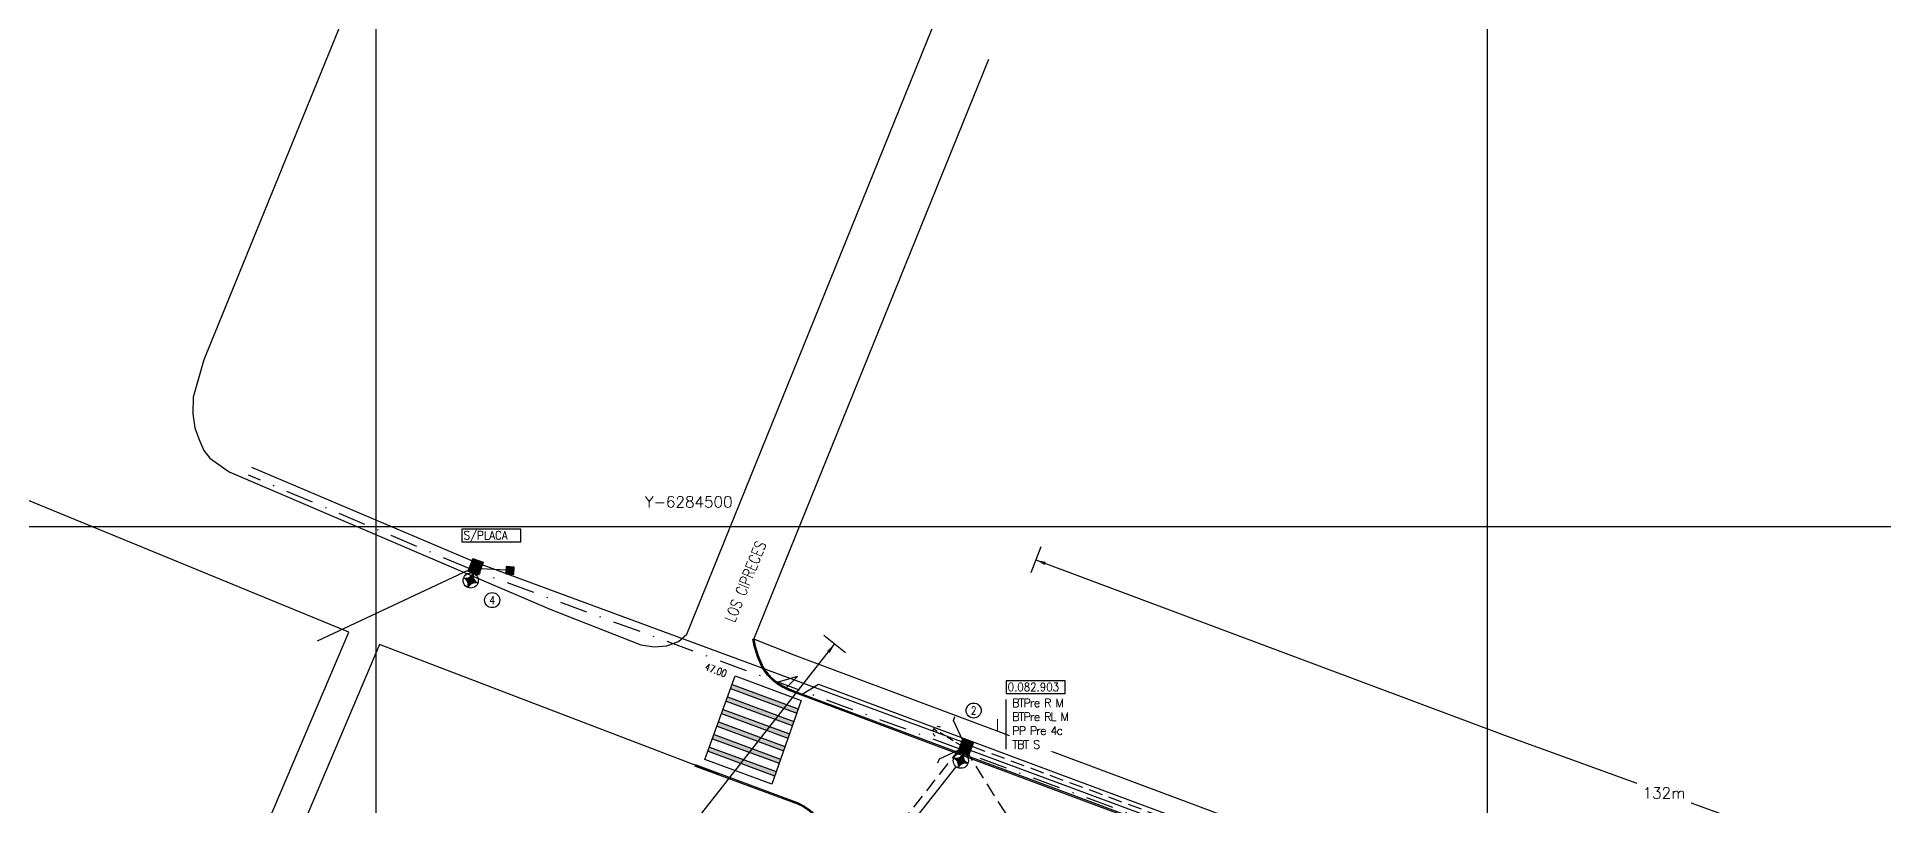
# Model space of a CAD drawing. Extents: x 0 to 346944, y 0 to 6285838.
# Drawn here: x 344069.5 to 344235.6, y 6284474.9 to 6284544.1 of the extents above; entities that cross this region are included whole.
import ezdxf
from ezdxf.enums import TextEntityAlignment as Align

# ---------------------------------------------------------------- set-up
doc = ezdxf.new("R2010")
doc.units = 0
doc.header["$LTSCALE"] = 5
for name, pattern in [('DASHDOTX2', [2, 1, -0.5, 0, -0.5]), ('DASHED', [0.75, 0.5, -0.25]), ('HIDDEN', [0.375, 0.25, -0.125])]:
    doc.linetypes.add(name, pattern=pattern)
for name, color, linetype in [('ACOM-P', 251, 'DASHED'), ('CALLES-URBANAS', 6, 'Continuous'), ('COTAS', 11, 'Continuous'), ('EQUIPOS_E', 240, 'Continuous'), ('ESTRUCTURAS', 42, 'Continuous'), ('ESTRUCTURAS_E', 42, 'Continuous'), ('ESTRUCTURAS_P', 42, 'Continuous'), ('GRILLA', 254, 'Continuous'), ('LBT_A_E', 100, 'Continuous'), ('LBT_A_P', 100, 'DASHED'), ('LMT_A_E', 10, 'DASHDOTX2'), ('Numero', 42, 'Continuous'), ('PLANTA', 6, 'Continuous'), ('POSTES_E', 41, 'Continuous'), ('RESALTO', 253, 'Continuous'), ('TEXTO', 2, 'Continuous'), ('TEXTO-BT_P', 151, 'Continuous'), ('VEREDA', 253, 'Continuous')]:
    doc.layers.add(name, color=color, linetype=linetype)
doc.styles.add('2mm', font='simplex.shx', dxfattribs={"width": 0.8, "height": 0.65})
doc.styles.add('ROMANS', font='romans.shx', dxfattribs={"height": 1})
doc.styles.add('ROMANT', font='romant.shx', dxfattribs={"height": 2})
doc.dimstyles.new('ACOMETIDA 500', dxfattribs={"dimtxt": 0.65, "dimasz": 1.8, "dimexe": 1.25, "dimexo": 0.625, "dimtad": 0, "dimdec": 0, "dimtxsty": '2mm', "dimblk": 'NONE', "dimcen": 2.5, "dimse1": 1, "dimse2": 1, "dimclrd": 256, "dimclrt": 2, "dimadec": 0, "dimazin": 0, "dimtfac": 1, "dimtdec": 0, "dimtmove": 0, "dimatfit": 3, "dimldrblk": 'NONE', "dimfxl": 1, "dimtfill": 1, "dimlwd": -1, "dimarcsym": 2})
doc.dimstyles.new('GRILLA Y 500', dxfattribs={"dimtxt": 0.5, "dimasz": 1.8, "dimexe": 1.25, "dimexo": 0.625, "dimtad": 0, "dimdec": 0, "dimtxsty": 'ROMANS', "dimblk": 'NONE', "dimcen": 2.5, "dimse1": 1, "dimse2": 1, "dimsd1": 1, "dimsd2": 1, "dimclrd": 256, "dimclrt": 256, "dimadec": 0, "dimazin": 0, "dimtfac": 1, "dimtdec": 0, "dimtmove": 0, "dimatfit": 3, "dimldrblk": 'NONE', "dimfxlon": 1, "dimtfill": 1, "dimlwd": -1, "dimarcsym": 2})
doc.dimstyles.new('VANO 500', dxfattribs={"dimtxt": 0.65, "dimasz": 1.8, "dimexe": 0, "dimexo": 8, "dimgap": 1.2, "dimtad": 0, "dimdec": 0, "dimzin": 0, "dimdsep": 46, "dimtxsty": '2mm', "dimblk": 'NONE', "dimcen": 0, "dimse1": 1, "dimse2": 1, "dimsd1": 1, "dimsd2": 1, "dimclrd": 7, "dimclrt": 2, "dimadec": 0, "dimazin": 0, "dimtfac": 1, "dimtdec": 0, "dimtofl": 0, "dimtmove": 0, "dimatfit": 3, "dimldrblk": 'NONE', "dimfxl": 1, "dimtfill": 1, "dimtolj": 1, "dimtzin": 0, "dimlwd": 25, "dimarcsym": 0})

# ---------------------------------------------------------------- blocks, each defined once
blk = doc.blocks.new('PLANTA')
at = {"layer": 'RESALTO'}
for points in [[(-28.96, 13.82), (-29.09, 13.44), (-23.14, 11.23), (-23, 11.61)], [(-28.55, 14.94), (-28.69, 14.57), (-22.74, 12.36), (-22.6, 12.74)], [(-29.37, 12.69), (-29.5, 12.31), (-23.53, 10.1), (-23.4, 10.48)], [(-30.18, 10.43), (-30.32, 10.05), (-24.33, 7.84), (-24.2, 8.21)], [(-29.77, 11.56), (-29.91, 11.18), (-23.93, 8.97), (-23.8, 9.35)], [(-30.59, 9.3), (-30.72, 8.92), (-24.73, 6.7), (-24.6, 7.08)]]:
    blk.add_hatch(color=256, dxfattribs=at).paths.add_polyline_path(points)
at = {"layer": 'CALLES-URBANAS'}
for points, elevation in [([(-23, 14.24, -0.080683), (-24.62, 15.07, -0.122606), (-25.93, 16.65, -0.065046), (-26.7, 19, -1.389967)], -0.44), ([(-22.97, 14.34, -0.080683), (-24.56, 15.15, -0.122606), (-25.84, 16.69, -0.065046), (-26.61, 19.02, -0.065046)], -0.44), ([(71.27, -17.81, -0.235614), (66.89, -18.09), (27.12, -4.52), (25.84, -4.01), (1.88, 4.91), (-10.82, 9.66), (-23.5, 14.43)], -0.44), ([(71.22, -17.72, -0.235806), (66.93, -18), (27.15, -4.43), (25.87, -3.92), (1.92, 5.01), (-10.78, 9.76), (-23.47, 14.52)], -0.36), ([(-22.66, 4.19, -0.365427), (-19.64, -2.26), (-27.41, -22.72), (-37.94, -50.37)], -1.36), ([(-22.62, 4.28, -0.365682), (-19.54, -2.29), (-27.32, -22.75), (-37.84, -50.4)], -1.36)]:
    blk.add_lwpolyline(points, format="xyb", dxfattribs=dict(at, elevation=elevation))
at = {"layer": 'CALLES-URBANAS', "elevation": -0.51}
for points in [[(-31.93, 7.61), (-22.66, 4.19)], [(-31.89, 7.71), (-22.62, 4.28)]]:
    blk.add_lwpolyline(points, dxfattribs=at)
at = {"layer": 'RESALTO'}
for p, q in [((-29.09, 13.44, -1.34), (-23.14, 11.23, -1.34)), ((-28.96, 13.82, -1.34), (-23, 11.61, -1.34)), ((-28.69, 14.57, -1.34), (-22.74, 12.36, -1.34)), ((-28.55, 14.94, -1.34), (-22.6, 12.74, -1.34)), ((-29.5, 12.31, -1.34), (-23.53, 10.1, -1.34)), ((-29.37, 12.69, -1.34), (-23.4, 10.48, -1.34)), ((-30.32, 10.05, -1.34), (-24.33, 7.84, -1.34)), ((-30.18, 10.43, -1.34), (-24.2, 8.21, -1.34)), ((-29.91, 11.18, -1.34), (-23.93, 8.97, -1.34)), ((-29.77, 11.56, -1.34), (-23.8, 9.35, -1.34)), ((-30.72, 8.92, -1.34), (-24.73, 6.7, -1.34)), ((-30.59, 9.3, -1.34), (-24.6, 7.08, -1.34))]:
    blk.add_line(p, q, dxfattribs=at)
at = {"layer": 'RESALTO', "elevation": -1.34}
blk.add_lwpolyline([(-28.28, 15.7), (-22.34, 13.49), (-24.99, 5.96), (-31, 8.17)], close=True, dxfattribs=at)
at = {"layer": 'VEREDA', "linetype": 'Continuous', "elevation": -1.15}
blk.add_lwpolyline([(-22.98, 17.56), (-26.61, 19.02, 0.065046), (-25.84, 16.69, 0.061075), (-25.29, 15.84, 0.061075), (-24.56, 15.15, 0.040276), (-23.8, 14.68, 0.040276), (-22.97, 14.34), (-22.24, 14.06), (-20.78, 14.95), (2.37, 6.32), (26.26, -2.58), (67.09, -17.57, 0.236755), (70.99, -17.33), (66.53, -15.76), (25.95, -0.74), (1.49, 8.41), (-22.98, 17.56)], format="xyb", close=True, dxfattribs=at)
at = {"layer": 'VEREDA', "elevation": -1.34}
blk.add_lwpolyline([(-23.77, 14.55), (-22.67, 15.64), (-24.62, 15.07)], dxfattribs=at)
at = {"layer": 'VEREDA', "elevation": -1.23}
blk.add_lwpolyline([(-22.24, 14.06), (-20.78, 14.95), (2.37, 6.32), (26.26, -2.58), (67.09, -17.57, 0.236755), (70.99, -17.33, 8.883676)], format="xyb", dxfattribs=at)
blk = doc.blocks.new('PC-11-5_E')
at = {"layer": 'POSTES_E'}
blk.add_lwpolyline([(-1, 1.25), (1, 1.25), (1, -1.25), (-1, -1.25)], close=True, dxfattribs=at)
blk.add_solid([(-1, 1.25), (1, 1.25), (-1, -1.25), (1, -1.25)], dxfattribs=at)
blk = doc.blocks.new('*U49')
at = {"layer": 'EQUIPOS_E', "linetype": 'Continuous'}
blk.add_hatch(color=50, dxfattribs=at).paths.add_polyline_path([(0, 2.74, -0.368904), (-1.37, 1.37, -0.368904), (0, 0, -0.368904), (1.37, 1.37, -0.368904)])
at = {"layer": 'EQUIPOS_E', "color": 50, "linetype": 'Continuous'}
blk.add_circle((0, 1.37), 1.37, dxfattribs=at)
for centre, start, end in [((-1.49, 2.85), 274.5015, 355.4985), ((-1.49, -0.12), 4.5015, 85.4985), ((1.49, 2.85), 184.5015, 265.4985), ((1.49, -0.12), 94.5015, 175.4985)]:
    blk.add_arc(centre, 1.49, start, end, dxfattribs=at)
blk = doc.blocks.new('*D95')
at = {"layer": 'Defpoints', "color": 0, "linetype": 'HIDDEN', "ltscale": 0.25, "transparency": 16777216}
for p in [(344153, 6284480), (344154, 6284479.22), (344136.8, 6284459.43)]:
    blk.add_point(p, dxfattribs=at)
at = {"layer": 'COTAS', "color": 2, "linetype": 'HIDDEN', "ltscale": 0.25, "transparency": 16777216, "insert": (344145.9, 6284468.93), "char_height": 0.65, "attachment_point": 5, "rotation": 51.7725, "style": '2mm', "bg_fill": 3, "box_fill_scale": 1.1, "bg_fill_color": 256, "bg_fill_true_color": 13158600, "bg_fill_transparency": 0}
blk.add_mtext('\\A1;26.00', dxfattribs=at)
blk = doc.blocks.new('_None')
blk = doc.blocks.new('*U96')
at = {"layer": 'GRILLA', "lineweight": -3}
for points in [[(100, 150), (100, 250)], [(200, 150), (200, 250)], [(50, 200), (150, 200)], [(150, 200), (250, 200)]]:
    blk.add_lwpolyline(points, dxfattribs=at)
blk = doc.blocks.new('*U97')
at = {"layer": 'ESTRUCTURAS_E'}
blk.add_hatch(color=256, dxfattribs=at).paths.add_polyline_path([(6.05, 0.89), (6.05, -0.89), (7.95, -0.89), (7.95, 0.89)])
blk.add_line((6.05, 0), (0, 0), dxfattribs=at)
at = {"layer": 'ESTRUCTURAS_E', "flags": 128}
blk.add_lwpolyline([(6.05, 0.89), (6.05, -0.89), (7.95, -0.89), (7.95, 0.89)], close=True, dxfattribs=at)
blk = doc.blocks.new('*D98')
at = {"layer": 'Defpoints', "color": 0, "linetype": 'HIDDEN', "ltscale": 0.25, "transparency": 16777216}
for p in [(344108.94, 6284496.36), (344153.13, 6284480.35), (344152.66, 6284479.05)]:
    blk.add_point(p, dxfattribs=at)
at = {"layer": 'COTAS', "color": 2, "linetype": 'HIDDEN', "ltscale": 0.25, "transparency": 16777216, "insert": (344130.56, 6284487.05), "char_height": 0.65, "attachment_point": 5, "rotation": 340.0895, "style": '2mm', "bg_fill": 3, "box_fill_scale": 1.1, "bg_fill_color": 256, "bg_fill_true_color": 13158600, "bg_fill_transparency": 0}
blk.add_mtext('\\A1;47.00', dxfattribs=at)
blk = doc.blocks.new('n-emp-1')
blk.add_circle((0, 0), 1.7)
at = {"style": 'ROMANS', "width": 0.8}
blk.add_attdef('N', text='', height=1.8, dxfattribs=at).set_placement((0, 0), align=Align.MIDDLE)
blk = doc.blocks.new('LZ-E')
at = {"layer": 'ESTRUCTURAS', "linetype": 'Continuous'}
for points in [[(-1, 0), (-3.72, 2.74), (-4.48, 2.77)], [(1, 0), (3.72, 2.74), (4.48, 2.77)]]:
    blk.add_lwpolyline(points, dxfattribs=at)
blk = doc.blocks.new('*D99')
at = {"layer": 'ACOM-P', "ltscale": 0.5, "transparency": 16777216}
for p, q in [((344152.96, 6284479.98), (344158.66, 6284470.9)), ((344165.83, 6284459.46), (344160.14, 6284468.54))]:
    blk.add_line(p, q, dxfattribs=at)
at = {"layer": 'Defpoints', "color": 0, "ltscale": 0.5, "transparency": 16777216}
for p in [(344153, 6284480), (344165.83, 6284459.46), (344165.87, 6284459.49)]:
    blk.add_point(p, dxfattribs=at)
at = {"layer": 'ACOM-P', "color": 2, "ltscale": 0.5, "transparency": 16777216, "insert": (344159.4, 6284469.72), "char_height": 0.65, "attachment_point": 5, "rotation": 302.0999, "style": '2mm', "bg_fill": 3, "box_fill_scale": 1.1, "bg_fill_color": 256, "bg_fill_true_color": 13158600, "bg_fill_transparency": 0}
blk.add_mtext('24m', dxfattribs=at)
blk = doc.blocks.new('*D101')
at = {"layer": 'Defpoints', "color": 0, "linetype": 'HIDDEN', "ltscale": 0.25, "transparency": 16777216}
for p in [(344153, 6284480), (344195.57, 6284464.21), (344195.08, 6284462.9)]:
    blk.add_point(p, dxfattribs=at)
at = {"layer": 'COTAS', "color": 2, "linetype": 'HIDDEN', "ltscale": 0.25, "transparency": 16777216, "insert": (344173.8, 6284470.79), "char_height": 0.65, "attachment_point": 5, "rotation": 339.6537, "style": '2mm', "bg_fill": 3, "box_fill_scale": 1.1, "bg_fill_color": 256, "bg_fill_true_color": 13158600, "bg_fill_transparency": 0}
blk.add_mtext('\\A1;45.00', dxfattribs=at)
blk = doc.blocks.new('COTA-500')
at = {"layer": 'COTAS', "color": 11}
blk.add_line((0.01, 1.25), (-0.01, -1.25), dxfattribs=at)
blk.add_solid([(0.9, -0.16), (0.9, 0.14), (0, 0)], dxfattribs=at)
blk = doc.blocks.new('*D117')
at = {"layer": 'Defpoints', "color": 0, "ltscale": 0.5, "transparency": 16777216}
for p in [(344123.21, 6284502.2), (344120.07, 6284500), (0, 0)]:
    blk.add_point(p, dxfattribs=at)
at = {"layer": 'GRILLA', "ltscale": 0.5, "transparency": 16777216, "insert": (344128.12, 6284502.2), "char_height": 1, "attachment_point": 5, "style": 'ROMANS', "bg_fill": 3, "box_fill_scale": 1.1, "bg_fill_color": 256, "bg_fill_true_color": 13158600, "bg_fill_transparency": 0}
blk.add_mtext('Y-6284500', dxfattribs=at)
blk = doc.blocks.new('*U112')
at = {"layer": 'ESTRUCTURAS_E', "ltscale": 3}
for p, q in [((0, 0), (1.28, 0)), ((2.06, 0), (3.69, -0.01)), ((4.47, -0.01), (5.73, -0.01)), ((6.48, -0.01), (7.5, -0.02))]:
    blk.add_line(p, q, dxfattribs=at)
for start, end in [(46.2596, 86.6711), (339.9592, 20.3476), (273.0748, 313.4863)]:
    blk.add_arc((6.27, -0.02), 1.23, start, end, dxfattribs=at)

msp = doc.modelspace()

# ---------------------------------------------------------------- block references
at = {"layer": 'PLANTA'}
msp.add_blockref('PLANTA', (344160.58, 6284470.83), dxfattribs=at)

# ---------------------------------------------------------------- next in the draw order: linework, layer by layer
at = {"layer": 'CALLES-URBANAS'}
for points, elevation in [([(344103.29, 6284561.2), (344084.48, 6284514.99), (344083.53, 6284511.63), (344083.49, 6284510.12), (344083.68, 6284508.86), (344084.03, 6284507.88), (344084.47, 6284506.84), (344085.03, 6284506.13), (344086.77, 6284504.91), (344115.71, 6284492.52), (344123.81, 6284489.32), (344125.02, 6284489.15), (344126.16, 6284489.24), (344127.19, 6284489.64), (344127.95, 6284490.28), (344150.49, 6284545.94)], 11430), ([(344133.97, 6284489.84), (344155.12, 6284542.07)], -0.44), ([(344097.52, 6284490.48), (344056.54, 6284507.3), (344017.39, 6284417.19), (344059.39, 6284399.52), (344089.07, 6284470.56), (344097.52, 6284490.48)], 11464), ([(344130.88, 6284477.66), (344100.3, 6284489.36), (344091.84, 6284469.39), (344077.02, 6284433.94)], 11472)]:
    msp.add_lwpolyline(points, dxfattribs=dict(at, elevation=elevation))
at = {"layer": 'LBT_A_E', "ltscale": 0.5}
for points in [[(344108.61, 6284496.9), (344088.81, 6284505.29)], [(344108.3, 6284496.06), (344094.67, 6284489.67)], [(344137.49, 6284459.71), (344152.18, 6284478.35)], [(344195.1, 6284464.39), (344153.47, 6284479.83)]]:
    msp.add_lwpolyline(points, dxfattribs=at)
at = {"layer": 'LBT_A_P', "ltscale": 0.5}
for points in [[(344195.23, 6284464.74), (344153.6, 6284480.18)], [(344136.76, 6284459.99), (344152.41, 6284479.83)]]:
    msp.add_lwpolyline(points, dxfattribs=at)
at = {"layer": 'LMT_A_E', "ltscale": 0.5}
for points in [[(344108.35, 6284496.2), (344088.51, 6284504.6)], [(344194.97, 6284464.04), (344153.34, 6284479.47)]]:
    msp.add_lwpolyline(points, dxfattribs=at)
at = {"layer": 'Numero'}
for points in [[(344107.71, 6284498.6), (344113.01, 6284498.6), (344113.01, 6284499.74), (344107.71, 6284499.74)], [(344156.68, 6284484.94), (344161.99, 6284484.94), (344161.99, 6284486.08), (344156.68, 6284486.08)]]:
    msp.add_lwpolyline(points, close=True, dxfattribs=at)

# ---------------------------------------------------------------- next in the draw order: block references
at = {"layer": 'COTAS', "rotation": 339.4849447439812}
msp.add_blockref('COTA-500', (344159.36, 6284496.98), dxfattribs=at)
at = {"layer": 'EQUIPOS_E', "ltscale": 5, "xscale": 0.5, "yscale": 0.5, "zscale": 0.5, "rotation": 159.7954357160486}
for p in [(344108.73, 6284495.77), (344152.84, 6284479.54)]:
    msp.add_blockref('*U49', p, dxfattribs=at)
at = {"layer": 'ESTRUCTURAS_E', "ltscale": 5, "xscale": 0.375, "yscale": 0.375, "zscale": 0.375, "rotation": 356.5156379028541}
msp.add_blockref('*U97', (344109.41, 6284496.18), dxfattribs=at)
at = {"layer": 'POSTES_E', "ltscale": 5, "xscale": 0.5, "yscale": 0.5, "zscale": 0.5, "rotation": 339.7954358648885}
for p in [(344108.94, 6284496.36), (344153.05, 6284480.12)]:
    msp.add_blockref('PC-11-5_E', p, dxfattribs=at)

# ---------------------------------------------------------------- next in the draw order: texts
at = {"layer": 'Numero', "style": 'ROMANS', "width": 0.9}
for s, p in [('S/PLACA', (344107.85, 6284498.82)), ('0.082.903', (344156.82, 6284485.16))]:
    msp.add_text(s, height=0.75, dxfattribs=at).set_placement(p)
at = {"layer": 'TEXTO-BT_P', "ltscale": 0.5, "style": 'ROMANT'}
msp.add_text('I', height=1, dxfattribs=at).set_placement((344155.9, 6284482.13), align=Align.MIDDLE_CENTER)

# ---------------------------------------------------------------- next in the draw order: dimensions: what is measured, and where the dimension line sits
at = {"layer": 'COTAS', "linetype": 'HIDDEN', "ltscale": 0.25}
dim = msp.add_aligned_dim(p1=(344136.8, 6284459.43), p2=(344153, 6284480), distance=-1.27, dimstyle='VANO 500', override={"dimpost": '.00', "dimsah": 1}, dxfattribs=at)
dim.commit()
dim.dimension.update_dxf_attribs({"geometry": '*D95', "text_midpoint": (344145.9, 6284468.93)})

# ---------------------------------------------------------------- next in the draw order: linework, layer by layer
at = {"layer": 'LBT_A_E', "ltscale": 0.5}
msp.add_lwpolyline([(344152.69, 6284480.6), (344109.54, 6284496.54)], dxfattribs=at)
at = {"layer": 'LMT_A_E', "ltscale": 0.5}
msp.add_lwpolyline([(344152.46, 6284479.97), (344109.28, 6284495.83)], dxfattribs=at)

# ---------------------------------------------------------------- next in the draw order: block references
at = {"layer": 'GRILLA', "lineweight": -3}
msp.add_blockref('*U96', (344000, 6284300), dxfattribs=at)

# ---------------------------------------------------------------- next in the draw order: texts
at = {"layer": 'TEXTO-BT_P', "ltscale": 0.5, "insert": (344157.23, 6284482.23), "char_height": 0.75, "attachment_point": 4, "style": 'ROMANS', "bg_fill": 3, "box_fill_scale": 1.3, "bg_fill_color": 256, "bg_fill_transparency": 0}
msp.add_mtext('{\\T0.8;BTPre R M\\PBTPre RL M\\PPP Pre 4c\\PTBT S}', dxfattribs=at)

# ---------------------------------------------------------------- next in the draw order: dimensions: what is measured, and where the dimension line sits
at = {"layer": 'COTAS', "linetype": 'HIDDEN', "ltscale": 0.25}
dim = msp.add_aligned_dim(p1=(344108.94, 6284496.36), p2=(344153.13, 6284480.35), distance=-1.39, dimstyle='VANO 500', override={"dimpost": '.00', "dimsah": 1}, dxfattribs=at)
dim.commit()
dim.dimension.update_dxf_attribs({"geometry": '*D98', "text_midpoint": (344130.56, 6284487.05)})

# ---------------------------------------------------------------- next in the draw order: linework, layer by layer
at = {"layer": 'TEXTO-BT_P', "ltscale": 0.5}
msp.add_lwpolyline([(344156.66, 6284484.42), (344156.66, 6284479.94)], dxfattribs=at)

# ---------------------------------------------------------------- next in the draw order: block references
at = {"layer": 'COTAS', "rotation": 231.8571167619554}
msp.add_blockref('COTA-500', (344141.25, 6284489.39), dxfattribs=at)
at = {"layer": 'ESTRUCTURAS', "xscale": 0.4000000000014552, "yscale": 0.4000000000014552, "zscale": 0.4000000000014552}
for p, values in [((344110.43, 6284493.36), {'N': '4'}), ((344153.76, 6284483.41), {'N': '2'})]:
    msp.add_blockref('n-emp-1', p, dxfattribs=at).add_auto_attribs(values)
at = {"layer": 'ESTRUCTURAS_E', "xscale": 0.5, "yscale": 0.5, "zscale": 0.5, "rotation": 69.79543588995902}
msp.add_blockref('LZ-E', (344152.58, 6284480.3), dxfattribs=at)

# ---------------------------------------------------------------- next in the draw order: texts
at = {"layer": 'TEXTO', "style": 'ROMANT', "width": 0.8}
msp.add_text('LOS CIPRECES', height=1, rotation=67.9591, dxfattribs=at).set_placement((344133.22, 6284495.03, -0.44), align=Align.MIDDLE_CENTER)

# ---------------------------------------------------------------- next in the draw order: dimensions: what is measured, and where the dimension line sits
at = {"layer": 'ACOM-P', "ltscale": 0.5}
dim = msp.add_aligned_dim(p1=(344153, 6284480), p2=(344165.87, 6284459.49), distance=-0.04, dimstyle='ACOMETIDA 500', override={"dimpost": 'm', "dimsah": 1}, dxfattribs=at)
dim.commit()
dim.dimension.update_dxf_attribs({"geometry": '*D99', "text_midpoint": (344159.4, 6284469.72)})

# ---------------------------------------------------------------- next in the draw order: dimensions: what is measured, and where the dimension line sits
at = {"layer": 'COTAS', "linetype": 'HIDDEN', "ltscale": 0.25}
dim = msp.add_aligned_dim(p1=(344153, 6284480), p2=(344195.57, 6284464.21), distance=-1.41, dimstyle='VANO 500', override={"dimpost": '.00', "dimsah": 1}, dxfattribs=at)
dim.commit()
dim.dimension.update_dxf_attribs({"geometry": '*D101', "text_midpoint": (344173.8, 6284470.79)})

# ---------------------------------------------------------------- next in the draw order: linework, layer by layer
at = {"layer": 'COTAS', "ltscale": 0.5}
for points in [[(344159.36, 6284496.98), (344201.79, 6284481.1), (344247.84, 6284464.4), (344283.82, 6284450.78)], [(344174.29, 6284390.88), (344139.51, 6284404.2), (344099.8, 6284404.28), (344123.59, 6284466.9), (344141.25, 6284489.39)]]:
    msp.add_lwpolyline(points, dxfattribs=at)

# ---------------------------------------------------------------- next in the draw order: block references
at = {"layer": 'ESTRUCTURAS_P', "ltscale": 5, "xscale": 0.375, "yscale": 0.375, "zscale": 0.375, "rotation": 149.4669402398346}
msp.add_blockref('*U112', (344152.58, 6284480.3), dxfattribs=at)

# ---------------------------------------------------------------- next in the draw order: texts
at = {"layer": 'COTAS', "insert": (344215.89, 6284475.99), "char_height": 1, "attachment_point": 5, "style": 'ROMANS', "bg_fill": 3, "box_fill_scale": 1.5, "bg_fill_color": 256, "bg_fill_transparency": 0}
msp.add_mtext('\\A1;132m', dxfattribs=at)

# ---------------------------------------------------------------- next in the draw order: dimensions: what is measured, and where the dimension line sits
at = {"layer": 'GRILLA', "ltscale": 0.5}
dim = msp.add_ordinate_dim(feature_location=(344120.07, 6284500), offset=(3.15, 2.2), dtype=0, origin=(0, 0), dimstyle='GRILLA Y 500', override={"dimpost": 'Y-<>', "dimsah": 1}, dxfattribs=at)
dim.commit()
dim.dimension.update_dxf_attribs({"geometry": '*D117', "text_midpoint": (344128.12, 6284502.2)})

doc.saveas('drawing.dxf')
